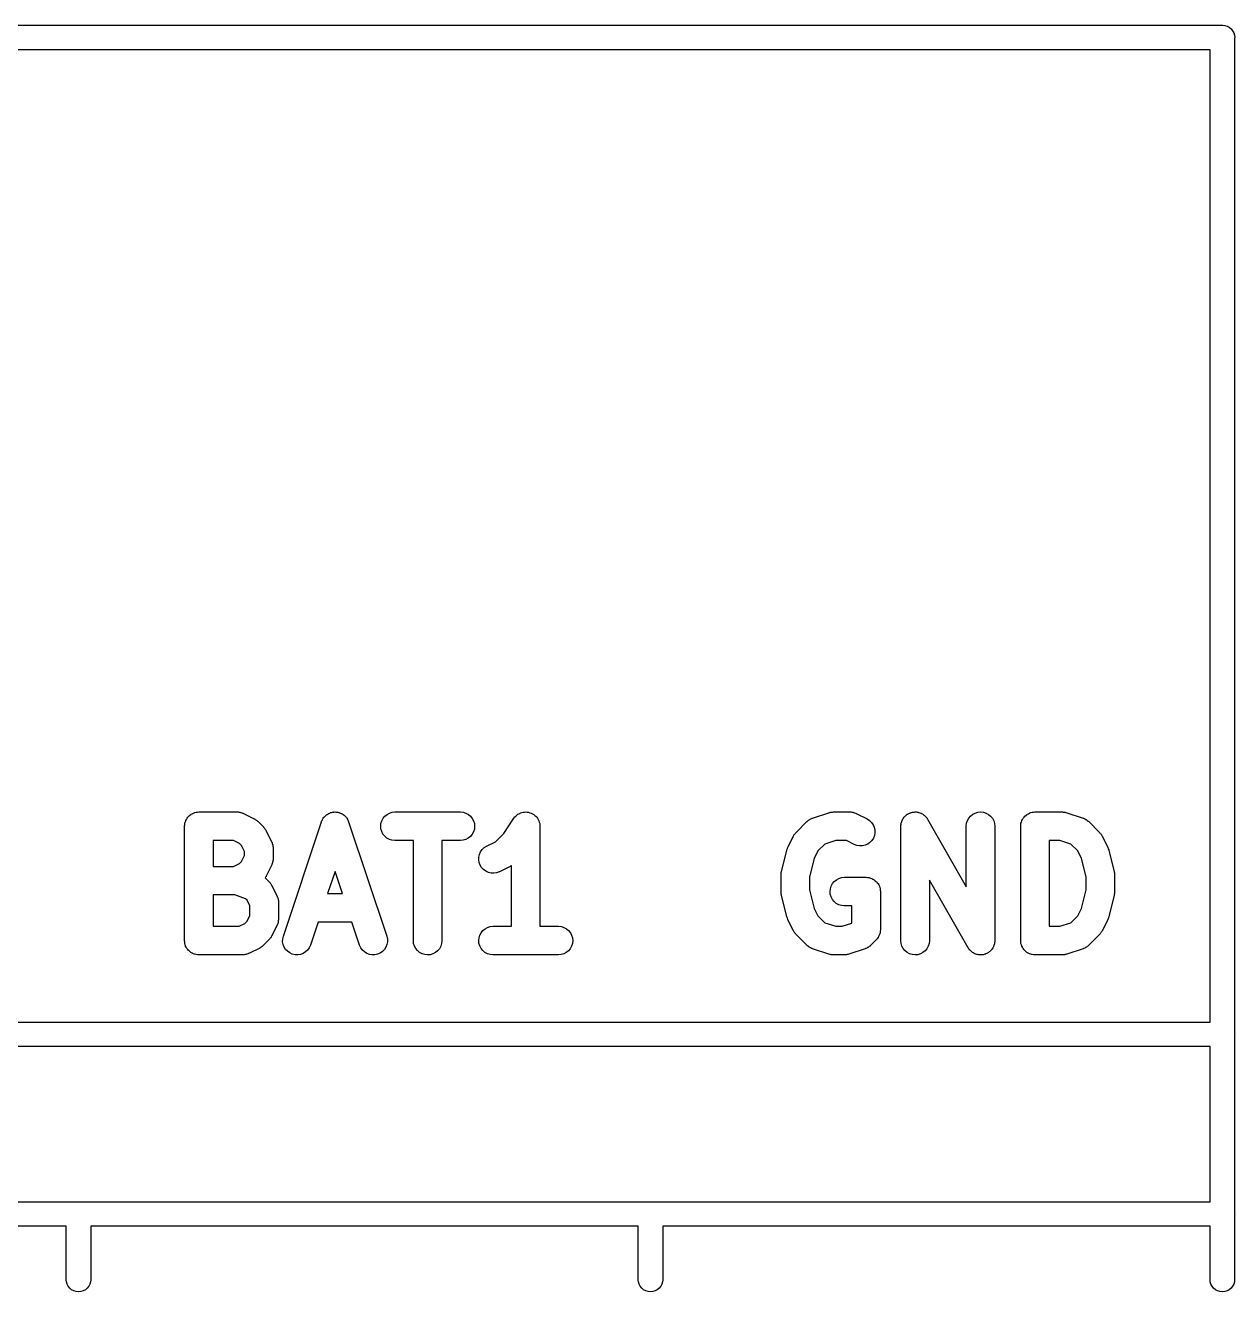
# Model space of a CAD drawing. Extents: x 1 to 169, y -122 to 5.
# Drawn here: x 66.42 to 73.83, y -121.62 to -113.88 of the extents above; entities that cross this region are included whole.
import ezdxf

# ---------------------------------------------------------------- set-up
doc = ezdxf.new("R2010")
doc.units = 0
doc.header["$MEASUREMENT"] = 0
doc.layers.add('BLACK', color=7, linetype='CONTINUOUS')

msp = doc.modelspace()

# ---------------------------------------------------------------- linework, layer by layer
at = {"layer": 'BLACK', "linetype": 'CONTINUOUS'}
for p, q in [((45.7537, -113.875), (73.7463, -113.875)), ((73.7463, -113.875), (73.75, -113.875)), ((73.75, -113.875), (73.7537, -113.875)), ((73.7537, -113.875), (73.7647, -113.876)), ((73.7647, -113.876), (73.7788, -113.88)), ((73.7788, -113.88), (73.7919, -113.887)), ((73.7919, -113.887), (73.8033, -113.897)), ((73.8033, -113.897), (73.8127, -113.908)), ((73.8127, -113.908), (73.8196, -113.921)), ((73.8196, -113.921), (73.8239, -113.935)), ((73.8239, -113.935), (73.8254, -113.95)), ((73.8254, -113.95), (73.825, -113.954)), ((73.825, -113.954), (73.825, -120.046)), ((73.675, -114.025), (45.825, -114.025)), ((73.675, -119.975), (73.675, -114.025)), ((67.4102, -118.735), (67.4141, -118.728)), ((67.4141, -118.728), (67.4143, -118.727)), ((67.4143, -118.727), (67.4145, -118.727)), ((67.4145, -118.727), (67.4198, -118.721)), ((67.4198, -118.721), (67.425, -118.715)), ((67.425, -118.715), (67.4252, -118.714)), ((67.4252, -118.714), (67.4254, -118.714)), ((67.4254, -118.714), (67.4319, -118.709)), ((67.4319, -118.709), (67.4382, -118.704)), ((67.4382, -118.704), (67.4385, -118.704)), ((67.4385, -118.704), (67.4388, -118.703)), ((67.4388, -118.703), (67.446, -118.7)), ((67.446, -118.7), (67.4533, -118.696)), ((67.4533, -118.696), (67.4536, -118.696)), ((67.4536, -118.696), (67.4539, -118.696)), ((67.4539, -118.696), (67.4617, -118.693)), ((67.4617, -118.693), (67.4697, -118.691)), ((67.4697, -118.691), (67.47, -118.691)), ((67.47, -118.691), (67.4703, -118.691)), ((67.4703, -118.691), (67.4784, -118.69)), ((67.4784, -118.69), (67.4867, -118.689)), ((67.4867, -118.689), (67.72, -118.689)), ((67.72, -118.689), (67.7212, -118.689)), ((67.7212, -118.689), (67.7238, -118.689)), ((67.7238, -118.689), (67.7264, -118.689)), ((67.7264, -118.689), (67.7323, -118.69)), ((67.7323, -118.69), (67.7382, -118.691)), ((67.7382, -118.691), (67.7406, -118.692)), ((67.7406, -118.692), (67.7432, -118.692)), ((67.7432, -118.692), (67.7488, -118.694)), ((67.7488, -118.694), (67.7545, -118.696)), ((67.7545, -118.696), (67.7567, -118.697)), ((67.7567, -118.697), (67.7591, -118.698)), ((67.7591, -118.698), (67.8258, -118.732)), ((68.2446, -118.732), (68.2481, -118.727)), ((68.2481, -118.727), (68.2514, -118.722)), ((68.2514, -118.722), (68.2531, -118.721)), ((68.2531, -118.721), (68.2546, -118.719)), ((68.2546, -118.719), (68.259, -118.714)), ((68.259, -118.714), (68.2632, -118.71)), ((68.2632, -118.71), (68.2653, -118.709)), ((68.2653, -118.709), (68.2671, -118.707)), ((68.2671, -118.707), (68.2723, -118.704)), ((68.2723, -118.704), (68.2773, -118.7)), ((68.2773, -118.7), (68.2796, -118.699)), ((68.2796, -118.699), (68.2817, -118.698)), ((68.2817, -118.698), (68.2874, -118.696)), ((68.2874, -118.696), (68.2929, -118.693)), ((68.2929, -118.693), (68.2954, -118.693)), ((68.2954, -118.693), (68.2977, -118.692)), ((68.2977, -118.692), (68.3037, -118.691)), ((68.3037, -118.691), (68.3096, -118.69)), ((68.3096, -118.69), (68.3121, -118.69)), ((68.3121, -118.69), (68.3146, -118.689)), ((68.3146, -118.689), (68.3206, -118.69)), ((68.3206, -118.69), (68.3267, -118.689)), ((68.3267, -118.689), (68.3291, -118.69)), ((68.3291, -118.69), (68.3316, -118.69)), ((68.3316, -118.69), (68.3375, -118.691)), ((68.3375, -118.691), (68.3435, -118.692)), ((68.3435, -118.692), (68.3458, -118.693)), ((68.3458, -118.693), (68.3482, -118.694)), ((68.3482, -118.694), (68.3538, -118.696)), ((68.3538, -118.696), (68.3594, -118.699)), ((68.3594, -118.699), (68.3615, -118.7)), ((68.3615, -118.7), (68.3638, -118.701)), ((68.3638, -118.701), (68.3687, -118.704)), ((68.3687, -118.704), (68.3738, -118.708)), ((68.3738, -118.708), (68.3756, -118.709)), ((68.3756, -118.709), (68.3777, -118.711)), ((68.3777, -118.711), (68.3818, -118.715)), ((68.3818, -118.715), (68.3862, -118.719)), ((68.3862, -118.719), (68.3876, -118.721)), ((68.3876, -118.721), (68.3894, -118.723)), ((68.3894, -118.723), (68.3926, -118.728)), ((68.3926, -118.728), (68.3961, -118.733)), ((68.606, -118.743), (68.6141, -118.728)), ((68.6141, -118.728), (68.625, -118.715)), ((68.625, -118.715), (68.6382, -118.704)), ((68.6382, -118.704), (68.6533, -118.696)), ((68.6533, -118.696), (68.6697, -118.691)), ((68.6697, -118.691), (68.6867, -118.689)), ((68.6867, -118.689), (69.0867, -118.689)), ((69.0867, -118.689), (69.0879, -118.689)), ((69.0879, -118.689), (69.1049, -118.691)), ((69.1049, -118.691), (69.1211, -118.696)), ((69.1211, -118.696), (69.1361, -118.704)), ((69.1361, -118.704), (69.1492, -118.715)), ((69.1492, -118.715), (69.1599, -118.729)), ((69.1599, -118.729), (69.1678, -118.744)), ((69.352, -118.821), (69.4139, -118.728)), ((69.4139, -118.728), (69.4145, -118.727)), ((69.4145, -118.727), (69.4202, -118.72)), ((69.4145, -118.727), (69.4145, -118.727)), ((69.4145, -118.727), (69.4145, -118.727)), ((69.4145, -118.727), (69.4145, -118.727)), ((69.4202, -118.72), (69.4254, -118.714)), ((69.4254, -118.714), (69.4255, -118.714)), ((69.4255, -118.714), (69.432, -118.709)), ((69.4255, -118.714), (69.4255, -118.714)), ((69.432, -118.709), (69.4388, -118.703)), ((69.4388, -118.703), (69.4388, -118.703)), ((69.4388, -118.703), (69.4389, -118.703)), ((69.4389, -118.703), (69.4461, -118.7)), ((69.4461, -118.7), (69.4539, -118.696)), ((69.4539, -118.696), (69.454, -118.696)), ((69.454, -118.695), (69.4622, -118.693)), ((69.454, -118.696), (69.454, -118.695)), ((69.4622, -118.693), (69.4703, -118.691)), ((69.4703, -118.691), (69.4703, -118.691)), ((69.4703, -118.691), (69.4704, -118.691)), ((69.4704, -118.691), (69.479, -118.69)), ((69.479, -118.69), (69.4873, -118.689)), ((69.4873, -118.689), (69.4874, -118.689)), ((69.4873, -118.689), (69.4873, -118.689)), ((69.4874, -118.689), (69.4961, -118.69)), ((69.4961, -118.69), (69.5043, -118.691)), ((69.5043, -118.691), (69.5043, -118.691)), ((69.5043, -118.691), (69.5044, -118.691)), ((69.5044, -118.691), (69.5128, -118.694)), ((69.5128, -118.694), (69.5206, -118.696)), ((69.5206, -118.696), (69.5206, -118.696)), ((69.5206, -118.696), (69.5207, -118.696)), ((69.5207, -118.696), (69.5281, -118.7)), ((69.5281, -118.7), (69.5356, -118.704)), ((69.5356, -118.704), (69.5356, -118.704)), ((69.5356, -118.704), (69.5357, -118.704)), ((69.5357, -118.704), (69.5426, -118.71)), ((69.5426, -118.71), (69.5488, -118.715)), ((69.5488, -118.715), (69.5488, -118.715)), ((69.5488, -118.715), (69.5489, -118.715)), ((69.5489, -118.715), (69.5545, -118.722)), ((69.5545, -118.722), (69.5595, -118.728)), ((69.5595, -118.728), (69.5596, -118.728)), ((69.5596, -118.728), (69.5596, -118.728)), ((69.5596, -118.728), (69.5635, -118.736)), ((71.2322, -118.732), (71.2375, -118.729)), ((71.2375, -118.729), (71.24, -118.728)), ((71.24, -118.728), (71.2423, -118.727)), ((71.2423, -118.727), (71.3423, -118.694)), ((71.3423, -118.694), (71.3435, -118.693)), ((71.3435, -118.693), (71.3483, -118.692)), ((71.3483, -118.692), (71.353, -118.691)), ((71.353, -118.691), (71.3566, -118.69)), ((71.3566, -118.69), (71.3602, -118.69)), ((71.3602, -118.69), (71.3651, -118.69)), ((71.3651, -118.69), (71.37, -118.689)), ((71.37, -118.689), (71.47, -118.689)), ((71.47, -118.689), (71.4712, -118.689)), ((71.4712, -118.689), (71.4738, -118.689)), ((71.4738, -118.689), (71.4764, -118.689)), ((71.4764, -118.689), (71.4823, -118.69)), ((71.4823, -118.69), (71.4882, -118.691)), ((71.4882, -118.691), (71.4906, -118.692)), ((71.4906, -118.692), (71.4932, -118.692)), ((71.4932, -118.692), (71.4988, -118.694)), ((71.4988, -118.694), (71.5045, -118.696)), ((71.5045, -118.696), (71.5067, -118.697)), ((71.5067, -118.697), (71.5091, -118.698)), ((71.5091, -118.698), (71.5758, -118.732)), ((71.7951, -118.732), (71.7978, -118.727)), ((71.7978, -118.727), (71.7997, -118.725)), ((71.7997, -118.725), (71.8013, -118.722)), ((71.8013, -118.722), (71.8052, -118.718)), ((71.8052, -118.718), (71.8088, -118.714)), ((71.8088, -118.714), (71.8111, -118.712)), ((71.8111, -118.712), (71.8131, -118.71)), ((71.8131, -118.71), (71.8177, -118.707)), ((71.8177, -118.707), (71.8221, -118.703)), ((71.8221, -118.703), (71.8247, -118.702)), ((71.8247, -118.702), (71.8271, -118.7)), ((71.8271, -118.7), (71.8323, -118.698)), ((71.8323, -118.698), (71.8372, -118.696)), ((71.8372, -118.696), (71.84, -118.695)), ((71.84, -118.695), (71.8427, -118.694)), ((71.8427, -118.694), (71.8482, -118.692)), ((71.8482, -118.692), (71.8536, -118.691)), ((71.8536, -118.691), (71.8565, -118.69)), ((71.8565, -118.69), (71.8594, -118.69)), ((71.8594, -118.69), (71.865, -118.69)), ((71.865, -118.69), (71.8706, -118.689)), ((71.8706, -118.689), (71.8735, -118.689)), ((71.8735, -118.689), (71.8765, -118.689)), ((71.8765, -118.689), (71.882, -118.69)), ((71.882, -118.69), (71.8876, -118.691)), ((71.8876, -118.691), (71.8904, -118.692)), ((71.8904, -118.692), (71.8933, -118.692)), ((71.8933, -118.692), (71.8985, -118.694)), ((71.8985, -118.694), (71.9039, -118.696)), ((71.9039, -118.696), (71.9065, -118.697)), ((71.9065, -118.697), (71.9093, -118.698)), ((71.9093, -118.698), (71.914, -118.701)), ((71.914, -118.701), (71.9189, -118.704)), ((71.9189, -118.704), (71.9212, -118.706)), ((71.9212, -118.706), (71.9237, -118.708)), ((71.9237, -118.708), (71.9278, -118.711)), ((71.9278, -118.711), (71.9321, -118.715)), ((71.9321, -118.715), (71.9339, -118.717)), ((71.9339, -118.717), (71.9361, -118.719)), ((71.9361, -118.719), (71.9393, -118.724)), ((71.9393, -118.724), (71.9429, -118.728)), ((71.9429, -118.728), (71.9443, -118.731)), ((72.1896, -118.742), (72.1978, -118.727)), ((72.1978, -118.727), (72.2088, -118.714)), ((72.2088, -118.714), (72.2221, -118.703)), ((72.2221, -118.703), (72.2372, -118.696)), ((72.2372, -118.696), (72.2536, -118.691)), ((72.2536, -118.691), (72.2706, -118.689)), ((72.2706, -118.689), (72.2876, -118.691)), ((72.2876, -118.691), (72.3039, -118.696)), ((72.3039, -118.696), (72.3189, -118.704)), ((72.3189, -118.704), (72.3321, -118.715)), ((72.3321, -118.715), (72.3429, -118.728)), ((72.3429, -118.728), (72.3509, -118.743)), ((72.5269, -118.735), (72.5308, -118.728)), ((72.5308, -118.728), (72.531, -118.727)), ((72.531, -118.727), (72.5311, -118.727)), ((72.5311, -118.727), (72.5365, -118.721)), ((72.5365, -118.721), (72.5417, -118.715)), ((72.5417, -118.715), (72.5419, -118.714)), ((72.5419, -118.714), (72.5421, -118.714)), ((72.5421, -118.714), (72.5486, -118.709)), ((72.5486, -118.709), (72.5549, -118.704)), ((72.5549, -118.704), (72.5552, -118.704)), ((72.5552, -118.704), (72.5554, -118.703)), ((72.5554, -118.703), (72.5627, -118.7)), ((72.5627, -118.7), (72.57, -118.696)), ((72.57, -118.696), (72.5703, -118.696)), ((72.5703, -118.696), (72.5706, -118.696)), ((72.5706, -118.696), (72.5784, -118.693)), ((72.5784, -118.693), (72.5863, -118.691)), ((72.5863, -118.691), (72.5866, -118.691)), ((72.5866, -118.691), (72.5869, -118.691)), ((72.5869, -118.691), (72.5951, -118.69)), ((72.5951, -118.69), (72.6033, -118.689)), ((72.6033, -118.689), (72.77, -118.689)), ((72.77, -118.689), (72.7712, -118.689)), ((72.7712, -118.689), (72.7761, -118.69)), ((72.7761, -118.69), (72.781, -118.69)), ((72.781, -118.69), (72.7846, -118.691)), ((72.7846, -118.691), (72.7882, -118.691)), ((72.7882, -118.691), (72.7929, -118.693)), ((72.7929, -118.693), (72.7977, -118.694)), ((72.7977, -118.694), (72.8977, -118.727)), ((72.8977, -118.727), (72.8988, -118.727)), ((72.8988, -118.727), (72.9012, -118.728)), ((72.9012, -118.728), (72.9036, -118.729)), ((72.9036, -118.729), (72.9089, -118.732)), ((67.3992, -118.775), (67.4001, -118.767)), ((67.3992, -118.776), (67.3992, -118.775)), ((67.3992, -118.777), (67.3992, -118.776)), ((67.3992, -118.776), (67.3992, -118.776)), ((67.3992, -118.776), (67.3992, -118.776)), ((67.3992, -119.477), (67.3992, -118.777)), ((67.4001, -118.767), (67.401, -118.759)), ((67.401, -118.759), (67.4011, -118.758)), ((67.401, -118.759), (67.401, -118.759)), ((67.4011, -118.758), (67.4036, -118.751)), ((67.4036, -118.751), (67.406, -118.743)), ((67.406, -118.743), (67.4061, -118.742)), ((67.4061, -118.742), (67.4062, -118.742)), ((67.4062, -118.742), (67.4102, -118.735)), ((67.8258, -118.732), (67.8269, -118.732)), ((67.8269, -118.732), (67.831, -118.735)), ((67.831, -118.735), (67.8353, -118.737)), ((67.8353, -118.737), (67.8382, -118.74)), ((67.8382, -118.74), (67.8412, -118.742)), ((67.8412, -118.742), (67.8447, -118.745)), ((67.8447, -118.745), (67.8485, -118.748)), ((67.8485, -118.748), (67.8819, -118.781)), ((67.8819, -118.781), (67.8827, -118.782)), ((67.8827, -118.782), (67.8858, -118.786)), ((67.8858, -118.786), (67.8892, -118.79)), ((67.8892, -118.79), (67.8911, -118.793)), ((67.8911, -118.793), (67.8934, -118.796)), ((67.8934, -118.796), (67.8956, -118.8)), ((67.8956, -118.8), (67.8983, -118.804)), ((67.8983, -118.804), (67.9316, -118.871)), ((68.0037, -119.449), (68.237, -118.749)), ((68.237, -118.749), (68.2374, -118.748)), ((68.2374, -118.748), (68.2399, -118.742)), ((68.2399, -118.742), (68.2422, -118.737)), ((68.2422, -118.737), (68.2435, -118.735)), ((68.2435, -118.735), (68.2446, -118.732)), ((68.3961, -118.733), (68.3971, -118.736)), ((68.3971, -118.736), (68.3984, -118.738)), ((68.3984, -118.738), (68.4005, -118.743)), ((68.4005, -118.743), (68.403, -118.749)), ((68.403, -118.749), (68.6363, -119.449)), ((68.5992, -118.776), (68.601, -118.759)), ((68.6007, -118.793), (68.5992, -118.776)), ((68.6055, -118.809), (68.6007, -118.793)), ((68.601, -118.759), (68.606, -118.743)), ((69.1724, -118.794), (69.1673, -118.811)), ((69.1678, -118.744), (69.1726, -118.76)), ((69.1742, -118.777), (69.1724, -118.794)), ((69.1726, -118.76), (69.1742, -118.777)), ((69.5635, -118.736), (69.5676, -118.743)), ((69.5676, -118.743), (69.5676, -118.743)), ((69.5676, -118.743), (69.5676, -118.743)), ((69.5676, -118.743), (69.57, -118.751)), ((69.57, -118.751), (69.5725, -118.76)), ((69.5725, -118.76), (69.5725, -118.76)), ((69.5725, -118.76), (69.5725, -118.76)), ((69.5725, -118.76), (69.5733, -118.768)), ((69.5733, -118.768), (69.5742, -118.777)), ((69.5742, -118.777), (69.5742, -118.777)), ((69.5742, -118.777), (69.5742, -118.777)), ((69.5742, -118.777), (69.5742, -118.777)), ((69.5742, -118.777), (69.5742, -119.389)), ((71.1415, -118.815), (71.2081, -118.748)), ((71.2081, -118.748), (71.209, -118.747)), ((71.209, -118.747), (71.211, -118.746)), ((71.211, -118.746), (71.2128, -118.744)), ((71.2128, -118.744), (71.2177, -118.74)), ((71.2177, -118.74), (71.2223, -118.737)), ((71.2223, -118.737), (71.2246, -118.735)), ((71.2246, -118.735), (71.2267, -118.734)), ((71.2267, -118.734), (71.2322, -118.732)), ((71.5758, -118.732), (71.5769, -118.732)), ((71.5769, -118.732), (71.5912, -118.742)), ((71.5912, -118.742), (71.6035, -118.753)), ((71.6035, -118.753), (71.6132, -118.768)), ((71.6132, -118.768), (71.62, -118.783)), ((71.62, -118.783), (71.6236, -118.8)), ((71.6236, -118.8), (71.6239, -118.817)), ((71.7825, -118.775), (71.7828, -118.773)), ((71.7825, -118.777), (71.7825, -118.775)), ((71.7825, -119.477), (71.7825, -118.777)), ((71.7828, -118.77), (71.7838, -118.764)), ((71.7828, -118.773), (71.7828, -118.77)), ((71.7838, -118.764), (71.7844, -118.758)), ((71.7844, -118.758), (71.7853, -118.756)), ((71.7853, -118.756), (71.7858, -118.753)), ((71.7858, -118.753), (71.7879, -118.748)), ((71.7879, -118.748), (71.7896, -118.742)), ((71.7896, -118.742), (71.791, -118.74)), ((71.791, -118.74), (71.7921, -118.737)), ((71.7921, -118.737), (71.7951, -118.732)), ((71.9443, -118.731), (71.946, -118.733)), ((71.946, -118.733), (72.1825, -119.147)), ((72.1825, -118.775), (72.1844, -118.758)), ((72.1825, -118.777), (72.1825, -118.775)), ((72.1825, -119.147), (72.1825, -118.777)), ((72.1844, -118.758), (72.1896, -118.742)), ((72.3509, -118.743), (72.3558, -118.76)), ((72.3558, -118.76), (72.3575, -118.777)), ((72.3575, -118.777), (72.3575, -119.477)), ((72.5158, -118.775), (72.5168, -118.767)), ((72.5158, -118.776), (72.5158, -118.775)), ((72.5158, -118.777), (72.5158, -118.776)), ((72.5158, -118.776), (72.5158, -118.776)), ((72.5158, -118.776), (72.5158, -118.776)), ((72.5158, -119.477), (72.5158, -118.777)), ((72.5168, -118.767), (72.5176, -118.759)), ((72.5176, -118.759), (72.5177, -118.759)), ((72.5177, -118.758), (72.5202, -118.751)), ((72.5177, -118.759), (72.5177, -118.758)), ((72.5202, -118.751), (72.5227, -118.743)), ((72.5227, -118.743), (72.5228, -118.742)), ((72.5228, -118.742), (72.5229, -118.742)), ((72.5229, -118.742), (72.5269, -118.735)), ((72.9089, -118.732), (72.9143, -118.735)), ((72.9143, -118.735), (72.9164, -118.736)), ((72.9164, -118.736), (72.9187, -118.737)), ((72.9187, -118.737), (72.9233, -118.741)), ((72.9233, -118.741), (72.9281, -118.745)), ((72.9281, -118.745), (72.9299, -118.746)), ((72.9299, -118.746), (72.9319, -118.748)), ((72.9319, -118.748), (72.9985, -118.815)), ((67.5742, -118.864), (67.5742, -119.022)), ((67.6993, -118.864), (67.5742, -118.864)), ((67.7348, -118.882), (67.6993, -118.864)), ((67.7481, -118.895), (67.7348, -118.882)), ((67.9316, -118.871), (67.9321, -118.872)), ((67.9321, -118.872), (67.933, -118.874)), ((67.933, -118.874), (67.9342, -118.877)), ((67.9342, -118.877), (67.936, -118.882)), ((67.936, -118.882), (67.938, -118.888)), ((68.6134, -118.825), (68.6055, -118.809)), ((68.6242, -118.838), (68.6134, -118.825)), ((68.6372, -118.849), (68.6242, -118.838)), ((68.6522, -118.857), (68.6372, -118.849)), ((68.6685, -118.862), (68.6522, -118.857)), ((68.6854, -118.864), (68.6685, -118.862)), ((68.6867, -118.864), (68.6854, -118.864)), ((68.7992, -118.864), (68.6867, -118.864)), ((68.7992, -119.477), (68.7992, -118.864)), ((69.0867, -118.864), (68.9742, -118.864)), ((68.9742, -118.864), (68.9742, -119.477)), ((69.1037, -118.862), (69.0867, -118.864)), ((69.12, -118.858), (69.1037, -118.862)), ((69.1351, -118.85), (69.12, -118.858)), ((69.1483, -118.839), (69.1351, -118.85)), ((69.1592, -118.826), (69.1483, -118.839)), ((69.1673, -118.811), (69.1592, -118.826)), ((69.2475, -118.898), (69.3015, -118.871)), ((69.3015, -118.871), (69.352, -118.821)), ((71.0917, -118.904), (71.1251, -118.838)), ((71.1251, -118.838), (71.1256, -118.836)), ((71.1256, -118.836), (71.1283, -118.832)), ((71.1283, -118.832), (71.1306, -118.828)), ((71.1306, -118.828), (71.1329, -118.825)), ((71.1329, -118.825), (71.1349, -118.822)), ((71.1349, -118.822), (71.1383, -118.819)), ((71.1383, -118.819), (71.1415, -118.815)), ((71.3842, -118.864), (71.3173, -118.886)), ((71.4493, -118.864), (71.3842, -118.864)), ((71.4975, -118.888), (71.4493, -118.864)), ((71.5936, -118.876), (71.5797, -118.886)), ((71.6055, -118.864), (71.5936, -118.876)), ((71.6147, -118.85), (71.6055, -118.864)), ((71.6209, -118.834), (71.6147, -118.85)), ((71.6239, -118.817), (71.6209, -118.834)), ((72.6908, -118.864), (72.6908, -119.389)), ((72.7558, -118.864), (72.6908, -118.864)), ((72.8227, -118.886), (72.7558, -118.864)), ((72.9985, -118.815), (72.9994, -118.816)), ((72.9994, -118.816), (73.0025, -118.82)), ((73.0025, -118.82), (73.0058, -118.823)), ((73.0058, -118.823), (73.0078, -118.826)), ((73.0078, -118.826), (73.01, -118.829)), ((73.01, -118.829), (73.0123, -118.833)), ((73.0123, -118.833), (73.0149, -118.838)), ((73.0149, -118.838), (73.0483, -118.904)), ((67.7658, -118.931), (67.7481, -118.895)), ((67.7481, -118.992), (67.7658, -118.956)), ((67.7658, -118.956), (67.7658, -118.931)), ((67.938, -118.888), (67.9384, -118.891)), ((67.9384, -118.891), (67.9392, -118.893)), ((67.9392, -118.893), (67.9398, -118.899)), ((67.9398, -118.899), (67.9407, -118.905)), ((67.9407, -118.905), (67.9406, -118.907)), ((67.9406, -118.907), (67.9408, -118.91)), ((67.9408, -118.91), (67.9408, -118.977)), ((69.1999, -118.965), (69.2038, -118.949)), ((69.2038, -118.949), (69.2108, -118.933)), ((69.2108, -118.933), (69.2207, -118.919)), ((69.2207, -118.919), (69.2331, -118.907)), ((69.2331, -118.907), (69.2475, -118.898)), ((71.0518, -119.055), (71.0851, -118.922)), ((71.0851, -118.922), (71.0854, -118.921)), ((71.0854, -118.921), (71.0856, -118.921)), ((71.0856, -118.92), (71.0886, -118.912)), ((71.0856, -118.921), (71.0856, -118.92)), ((71.0886, -118.912), (71.0914, -118.905)), ((71.0914, -118.905), (71.0916, -118.905)), ((71.0916, -118.905), (71.0917, -118.904)), ((71.2752, -118.928), (71.2526, -118.974)), ((71.3173, -118.886), (71.2752, -118.928)), ((71.5135, -118.894), (71.4975, -118.888)), ((71.5303, -118.897), (71.5135, -118.894)), ((71.5474, -118.897), (71.5303, -118.897)), ((71.564, -118.893), (71.5474, -118.897)), ((71.5797, -118.886), (71.564, -118.893)), ((72.8648, -118.928), (72.8227, -118.886)), ((72.8874, -118.974), (72.8648, -118.928)), ((73.0483, -118.904), (73.0488, -118.905)), ((73.0488, -118.905), (73.0489, -118.906)), ((73.0489, -118.906), (73.0491, -118.906)), ((73.0491, -118.906), (73.0519, -118.914)), ((73.0519, -118.914), (73.0547, -118.921)), ((73.0547, -118.921), (73.0548, -118.922)), ((73.0548, -118.922), (73.0549, -118.922)), ((73.0549, -118.922), (73.0882, -119.055)), ((67.5742, -119.022), (67.6993, -119.022)), ((67.6993, -119.022), (67.7348, -119.005)), ((67.7348, -119.005), (67.7481, -118.992)), ((67.9316, -119.016), (67.8983, -119.082)), ((67.9325, -119.013), (67.9316, -119.016)), ((67.9338, -119.011), (67.9325, -119.013)), ((67.9356, -119.005), (67.9338, -119.011)), ((67.9377, -119), (67.9356, -119.005)), ((67.9381, -118.997), (67.9377, -119)), ((67.9389, -118.995), (67.9381, -118.997)), ((67.9396, -118.989), (67.9389, -118.995)), ((67.9406, -118.983), (67.9396, -118.989)), ((67.9408, -118.978), (67.9405, -118.98)), ((67.9405, -118.98), (67.9406, -118.983)), ((67.9408, -118.977), (67.9408, -118.978)), ((69.1994, -118.982), (69.1999, -118.965)), ((69.2021, -118.999), (69.1994, -118.982)), ((69.2081, -119.015), (69.2021, -118.999)), ((69.2171, -119.03), (69.2081, -119.015)), ((69.2288, -119.042), (69.2171, -119.03)), ((69.3925, -119.022), (69.3258, -119.055)), ((69.3966, -119.019), (69.3925, -119.022)), ((69.3992, -119.018), (69.3966, -119.019)), ((69.3992, -119.389), (69.3992, -119.018)), ((71.2526, -118.974), (71.2242, -119.087)), ((72.9158, -119.087), (72.8874, -118.974)), ((67.8927, -119.092), (67.8926, -119.092)), ((67.8926, -119.092), (67.9152, -119.115)), ((67.895, -119.088), (67.8927, -119.092)), ((67.8977, -119.084), (67.895, -119.088)), ((67.8983, -119.082), (67.8977, -119.084)), ((67.9152, -119.115), (67.9161, -119.116)), ((67.9161, -119.116), (67.9191, -119.119)), ((68.32, -119.053), (68.2747, -119.189)), ((68.3653, -119.189), (68.32, -119.053)), ((69.2426, -119.052), (69.2288, -119.042)), ((69.2581, -119.059), (69.2426, -119.052)), ((69.2747, -119.063), (69.2581, -119.059)), ((69.2918, -119.064), (69.2747, -119.063)), ((69.3087, -119.061), (69.2918, -119.064)), ((69.3247, -119.055), (69.3087, -119.061)), ((69.3258, -119.055), (69.3247, -119.055)), ((71.0492, -119.075), (71.0493, -119.074)), ((71.0492, -119.077), (71.0492, -119.075)), ((71.0492, -119.177), (71.0492, -119.077)), ((71.0493, -119.072), (71.0503, -119.065)), ((71.0493, -119.074), (71.0493, -119.072)), ((71.0503, -119.065), (71.0511, -119.058)), ((71.0511, -119.058), (71.0515, -119.057)), ((71.0515, -119.057), (71.0518, -119.055)), ((71.2242, -119.087), (71.2242, -119.166)), ((71.3641, -119.128), (71.375, -119.115)), ((71.375, -119.115), (71.3882, -119.104)), ((71.3882, -119.104), (71.4033, -119.096)), ((71.4033, -119.096), (71.4197, -119.091)), ((71.4197, -119.091), (71.4367, -119.089)), ((71.4367, -119.089), (71.57, -119.089)), ((71.57, -119.089), (71.5706, -119.089)), ((71.5706, -119.089), (71.5706, -119.089)), ((71.5706, -119.089), (71.5706, -119.089)), ((71.5706, -119.089), (71.5712, -119.089)), ((71.5712, -119.089), (71.5794, -119.09)), ((71.5794, -119.09), (71.5876, -119.091)), ((71.5876, -119.091), (71.5879, -119.091)), ((71.5879, -119.091), (71.5882, -119.091)), ((71.5882, -119.091), (71.596, -119.094)), ((71.596, -119.094), (71.6039, -119.096)), ((71.6039, -119.096), (71.6042, -119.096)), ((71.6042, -119.096), (71.6045, -119.096)), ((71.6045, -119.096), (71.6116, -119.1)), ((71.6116, -119.1), (71.6189, -119.104)), ((71.6189, -119.104), (71.6192, -119.104)), ((71.6192, -119.104), (71.6194, -119.104)), ((71.6194, -119.104), (71.6258, -119.11)), ((71.6258, -119.11), (71.6321, -119.115)), ((71.6321, -119.115), (71.6323, -119.115)), ((71.6323, -119.115), (71.6325, -119.115)), ((71.6325, -119.115), (71.6377, -119.122)), ((72.194, -119.52), (71.9575, -119.106)), ((71.9575, -119.106), (71.9575, -119.477)), ((72.9158, -119.166), (72.9158, -119.087)), ((73.0882, -119.055), (73.0885, -119.057)), ((73.0885, -119.057), (73.0887, -119.058)), ((73.0887, -119.058), (73.0892, -119.06)), ((73.0892, -119.06), (73.0898, -119.067)), ((73.0898, -119.067), (73.0908, -119.074)), ((73.0908, -119.074), (73.0907, -119.075)), ((73.0907, -119.075), (73.0908, -119.077)), ((73.0908, -119.077), (73.0908, -119.177)), ((67.9191, -119.119), (67.9225, -119.123)), ((67.9225, -119.123), (67.9244, -119.126)), ((67.9244, -119.126), (67.9267, -119.129)), ((67.9267, -119.129), (67.929, -119.133)), ((67.929, -119.133), (67.9316, -119.138)), ((67.9316, -119.138), (67.9649, -119.204)), ((68.2747, -119.189), (68.3653, -119.189)), ((71.0493, -119.178), (71.0492, -119.177)), ((71.0492, -119.18), (71.0493, -119.178)), ((71.0501, -119.187), (71.0492, -119.18)), ((71.0508, -119.194), (71.0501, -119.187)), ((71.0513, -119.195), (71.0508, -119.194)), ((71.0515, -119.197), (71.0513, -119.195)), ((71.2242, -119.166), (71.2526, -119.279)), ((71.3492, -119.176), (71.351, -119.159)), ((71.3507, -119.193), (71.3492, -119.176)), ((71.3555, -119.209), (71.3507, -119.193)), ((71.351, -119.159), (71.356, -119.143)), ((71.356, -119.143), (71.3641, -119.128)), ((71.6377, -119.122), (71.6429, -119.128)), ((71.6429, -119.128), (71.643, -119.129)), ((71.643, -119.129), (71.6432, -119.129)), ((71.6432, -119.129), (71.647, -119.136)), ((71.647, -119.136), (71.6509, -119.143)), ((71.6509, -119.143), (71.651, -119.144)), ((71.651, -119.144), (71.6511, -119.144)), ((71.6511, -119.144), (71.6534, -119.152)), ((71.6534, -119.152), (71.6558, -119.16)), ((71.6558, -119.16), (71.6559, -119.16)), ((71.6559, -119.16), (71.6559, -119.16)), ((71.6559, -119.16), (71.6567, -119.168)), ((71.6567, -119.168), (71.6575, -119.177)), ((71.6575, -119.177), (71.6575, -119.41)), ((72.8874, -119.279), (72.9158, -119.166)), ((73.0889, -119.195), (73.0884, -119.196)), ((73.0897, -119.188), (73.0889, -119.195)), ((73.0907, -119.181), (73.0897, -119.188)), ((73.0908, -119.178), (73.0907, -119.179)), ((73.0907, -119.179), (73.0907, -119.181)), ((73.0908, -119.177), (73.0908, -119.178)), ((67.5742, -119.197), (67.5742, -119.389)), ((67.7058, -119.197), (67.5742, -119.197)), ((67.7727, -119.22), (67.7058, -119.197)), ((67.7814, -119.228), (67.7727, -119.22)), ((67.7992, -119.264), (67.7814, -119.228)), ((67.7992, -119.323), (67.7992, -119.264)), ((67.9649, -119.204), (67.9655, -119.205)), ((67.9655, -119.205), (67.9664, -119.208)), ((67.9664, -119.208), (67.9676, -119.21)), ((67.9676, -119.21), (67.9693, -119.216)), ((67.9693, -119.216), (67.9714, -119.221)), ((67.9714, -119.221), (67.9718, -119.224)), ((67.9718, -119.224), (67.9725, -119.226)), ((67.9725, -119.226), (67.9731, -119.232)), ((67.9731, -119.232), (67.974, -119.238)), ((67.974, -119.238), (67.9739, -119.241)), ((67.9739, -119.241), (67.9742, -119.243)), ((67.9742, -119.243), (67.9742, -119.343)), ((71.0518, -119.198), (71.0515, -119.197)), ((71.0851, -119.331), (71.0518, -119.198)), ((71.3634, -119.225), (71.3555, -119.209)), ((71.3742, -119.238), (71.3634, -119.225)), ((71.3872, -119.249), (71.3742, -119.238)), ((71.4022, -119.257), (71.3872, -119.249)), ((71.4185, -119.262), (71.4022, -119.257)), ((71.4354, -119.264), (71.4185, -119.262)), ((71.4367, -119.264), (71.4354, -119.264)), ((71.4825, -119.264), (71.4367, -119.264)), ((71.4825, -119.369), (71.4825, -119.264)), ((73.0882, -119.198), (73.0549, -119.331)), ((73.0884, -119.196), (73.0882, -119.198)), ((67.7814, -119.358), (67.7992, -119.323)), ((67.9739, -119.35), (67.9729, -119.356)), ((67.9742, -119.345), (67.9739, -119.347)), ((67.9739, -119.347), (67.9739, -119.35)), ((67.9742, -119.343), (67.9742, -119.345)), ((71.0852, -119.332), (71.0851, -119.331)), ((71.0853, -119.332), (71.0852, -119.332)), ((71.0881, -119.34), (71.0853, -119.332)), ((71.0909, -119.347), (71.0881, -119.34)), ((71.0911, -119.348), (71.0909, -119.347)), ((71.0912, -119.348), (71.0911, -119.348)), ((71.0917, -119.349), (71.0912, -119.348)), ((71.1251, -119.416), (71.0917, -119.349)), ((71.2526, -119.279), (71.2752, -119.325)), ((71.2752, -119.325), (71.3173, -119.367)), ((72.8227, -119.367), (72.8648, -119.325)), ((72.8648, -119.325), (72.8874, -119.279)), ((73.0483, -119.349), (73.0149, -119.416)), ((73.0484, -119.349), (73.0483, -119.349)), ((73.0486, -119.348), (73.0484, -119.349)), ((73.0514, -119.341), (73.0486, -119.348)), ((73.0544, -119.333), (73.0514, -119.341)), ((73.0546, -119.332), (73.0544, -119.333)), ((73.0544, -119.333), (73.0544, -119.333)), ((73.0549, -119.331), (73.0546, -119.332)), ((67.5742, -119.389), (67.7327, -119.389)), ((67.7327, -119.389), (67.7682, -119.371)), ((67.7682, -119.371), (67.7814, -119.358)), ((67.9649, -119.382), (67.9316, -119.449)), ((67.9659, -119.38), (67.9649, -119.382)), ((67.9671, -119.378), (67.9659, -119.38)), ((67.9689, -119.372), (67.9671, -119.378)), ((67.971, -119.367), (67.9689, -119.372)), ((67.9715, -119.364), (67.971, -119.367)), ((67.9723, -119.362), (67.9715, -119.364)), ((67.9729, -119.356), (67.9723, -119.362)), ((68.2164, -119.364), (68.1697, -119.504)), ((68.4236, -119.364), (68.2164, -119.364)), ((68.4703, -119.504), (68.4236, -119.364)), ((69.2141, -119.428), (69.225, -119.415)), ((69.225, -119.415), (69.2382, -119.404)), ((69.2382, -119.404), (69.2533, -119.396)), ((69.2533, -119.396), (69.2697, -119.391)), ((69.2697, -119.391), (69.2867, -119.389)), ((69.2867, -119.389), (69.3992, -119.389)), ((69.5742, -119.389), (69.6867, -119.389)), ((69.6867, -119.389), (69.6879, -119.389)), ((69.6879, -119.389), (69.7049, -119.391)), ((69.7049, -119.391), (69.7211, -119.396)), ((69.7211, -119.396), (69.7361, -119.404)), ((69.7361, -119.404), (69.7492, -119.415)), ((69.7492, -119.415), (69.7599, -119.429)), ((71.1277, -119.42), (71.1251, -119.416)), ((71.1299, -119.424), (71.1277, -119.42)), ((71.1322, -119.427), (71.1299, -119.424)), ((71.1342, -119.43), (71.1322, -119.427)), ((71.3173, -119.367), (71.3842, -119.389)), ((71.3842, -119.389), (71.4225, -119.389)), ((71.4225, -119.389), (71.4825, -119.369)), ((71.6558, -119.427), (71.6556, -119.428)), ((71.6566, -119.419), (71.6558, -119.427)), ((71.6575, -119.411), (71.6566, -119.419)), ((71.6575, -119.41), (71.6575, -119.41)), ((71.6575, -119.41), (71.6575, -119.41)), ((71.6575, -119.41), (71.6575, -119.41)), ((71.6575, -119.41), (71.6575, -119.411)), ((72.6908, -119.389), (72.7558, -119.389)), ((72.7558, -119.389), (72.8227, -119.367)), ((73.0094, -119.425), (73.0071, -119.428)), ((73.0117, -119.421), (73.0094, -119.425)), ((73.0144, -119.417), (73.0117, -119.421)), ((73.0149, -119.416), (73.0144, -119.417)), ((67.4, -119.485), (67.3992, -119.477)), ((67.4007, -119.493), (67.4, -119.485)), ((67.4008, -119.493), (67.4007, -119.493)), ((67.4008, -119.494), (67.4008, -119.493)), ((67.4032, -119.502), (67.4008, -119.494)), ((67.4055, -119.509), (67.4032, -119.502)), ((67.8819, -119.505), (67.881, -119.506)), ((67.9152, -119.472), (67.8819, -119.505)), ((67.9183, -119.468), (67.9152, -119.472)), ((67.9218, -119.465), (67.9183, -119.468)), ((67.9237, -119.461), (67.9218, -119.465)), ((67.926, -119.459), (67.9237, -119.461)), ((67.9284, -119.454), (67.926, -119.459)), ((67.931, -119.45), (67.9284, -119.454)), ((67.9316, -119.449), (67.931, -119.45)), ((67.9994, -119.483), (67.9999, -119.466)), ((68.0022, -119.5), (67.9994, -119.483)), ((67.9999, -119.466), (68.0037, -119.449)), ((68.0083, -119.516), (68.0022, -119.5)), ((68.1693, -119.505), (68.1621, -119.521)), ((68.1697, -119.504), (68.1693, -119.505)), ((68.4773, -119.52), (68.4703, -119.504)), ((68.6375, -119.501), (68.6312, -119.517)), ((68.6363, -119.449), (68.6367, -119.45)), ((68.6367, -119.45), (68.6403, -119.467)), ((68.6405, -119.484), (68.6375, -119.501)), ((68.6403, -119.467), (68.6405, -119.484)), ((68.8008, -119.494), (68.7992, -119.477)), ((68.8058, -119.51), (68.8008, -119.494)), ((68.9723, -119.495), (68.9671, -119.511)), ((68.9742, -119.478), (68.9723, -119.495)), ((68.9742, -119.477), (68.9742, -119.478)), ((69.1992, -119.476), (69.201, -119.459)), ((69.2007, -119.493), (69.1992, -119.476)), ((69.2055, -119.509), (69.2007, -119.493)), ((69.201, -119.459), (69.206, -119.443)), ((69.206, -119.443), (69.2141, -119.428)), ((69.7599, -119.429), (69.7678, -119.444)), ((69.7724, -119.494), (69.7673, -119.511)), ((69.7678, -119.444), (69.7726, -119.46)), ((69.7742, -119.477), (69.7724, -119.494)), ((69.7726, -119.46), (69.7742, -119.477)), ((71.1375, -119.434), (71.1342, -119.43)), ((71.1406, -119.438), (71.1375, -119.434)), ((71.1415, -119.439), (71.1406, -119.438)), ((71.2081, -119.505), (71.1415, -119.439)), ((71.2101, -119.507), (71.2081, -119.505)), ((71.5985, -119.505), (71.5977, -119.506)), ((71.6319, -119.472), (71.5985, -119.505)), ((71.637, -119.466), (71.6319, -119.472)), ((71.6422, -119.459), (71.637, -119.466)), ((71.6424, -119.459), (71.6422, -119.459)), ((71.6427, -119.459), (71.6424, -119.459)), ((71.6466, -119.451), (71.6427, -119.459)), ((71.6504, -119.444), (71.6466, -119.451)), ((71.6506, -119.444), (71.6504, -119.444)), ((71.6508, -119.444), (71.6506, -119.444)), ((71.6532, -119.436), (71.6508, -119.444)), ((71.6556, -119.428), (71.6532, -119.436)), ((71.6556, -119.428), (71.6556, -119.428)), ((71.7842, -119.494), (71.7825, -119.477)), ((71.7891, -119.51), (71.7842, -119.494)), ((71.9556, -119.495), (71.9504, -119.511)), ((71.9575, -119.478), (71.9556, -119.495)), ((71.9575, -119.477), (71.9575, -119.478)), ((72.3542, -119.501), (72.3521, -119.506)), ((72.3547, -119.498), (72.3542, -119.501)), ((72.3556, -119.495), (72.3547, -119.498)), ((72.3562, -119.489), (72.3556, -119.495)), ((72.3572, -119.484), (72.3562, -119.489)), ((72.3575, -119.478), (72.3572, -119.481)), ((72.3572, -119.481), (72.3572, -119.484)), ((72.3575, -119.477), (72.3575, -119.478)), ((72.5166, -119.485), (72.5158, -119.477)), ((72.5174, -119.493), (72.5166, -119.485)), ((72.5175, -119.493), (72.5174, -119.493)), ((72.5175, -119.494), (72.5175, -119.493)), ((72.5199, -119.502), (72.5175, -119.494)), ((72.5222, -119.509), (72.5199, -119.502)), ((72.9319, -119.505), (72.931, -119.506)), ((72.9985, -119.439), (72.9319, -119.505)), ((73.0017, -119.435), (72.9985, -119.439)), ((73.0051, -119.431), (73.0017, -119.435)), ((73.0071, -119.428), (73.0051, -119.431)), ((67.4057, -119.51), (67.4055, -119.509)), ((67.4058, -119.51), (67.4057, -119.51)), ((67.4096, -119.517), (67.4058, -119.51)), ((67.4134, -119.525), (67.4096, -119.517)), ((67.4136, -119.525), (67.4134, -119.525)), ((67.4138, -119.525), (67.4136, -119.525)), ((67.419, -119.531), (67.4138, -119.525)), ((67.4241, -119.538), (67.419, -119.531)), ((67.4244, -119.538), (67.4241, -119.538)), ((67.4246, -119.538), (67.4244, -119.538)), ((67.4309, -119.544), (67.4246, -119.538)), ((67.4372, -119.549), (67.4309, -119.544)), ((67.4375, -119.549), (67.4372, -119.549)), ((67.4377, -119.549), (67.4375, -119.549)), ((67.445, -119.553), (67.4377, -119.549)), ((67.4522, -119.557), (67.445, -119.553)), ((67.4525, -119.557), (67.4522, -119.557)), ((67.4528, -119.557), (67.4525, -119.557)), ((67.4606, -119.56), (67.4528, -119.557)), ((67.4685, -119.562), (67.4606, -119.56)), ((67.4688, -119.562), (67.4685, -119.562)), ((67.4691, -119.562), (67.4688, -119.562)), ((67.4773, -119.563), (67.4691, -119.562)), ((67.4854, -119.564), (67.4773, -119.563)), ((67.486, -119.564), (67.4854, -119.564)), ((67.4861, -119.564), (67.486, -119.564)), ((67.4867, -119.564), (67.4861, -119.564)), ((67.4861, -119.564), (67.4861, -119.564)), ((67.7533, -119.564), (67.4867, -119.564)), ((67.7559, -119.564), (67.7533, -119.564)), ((67.7585, -119.564), (67.7559, -119.564)), ((67.7644, -119.563), (67.7585, -119.564)), ((67.7703, -119.562), (67.7644, -119.563)), ((67.7728, -119.562), (67.7703, -119.562)), ((67.7753, -119.561), (67.7728, -119.562)), ((67.7809, -119.559), (67.7753, -119.561)), ((67.7867, -119.558), (67.7809, -119.559)), ((67.789, -119.556), (67.7867, -119.558)), ((67.7914, -119.555), (67.789, -119.556)), ((67.7925, -119.555), (67.7914, -119.555)), ((67.8591, -119.522), (67.7925, -119.555)), ((67.8633, -119.519), (67.8591, -119.522)), ((67.8677, -119.517), (67.8633, -119.519)), ((67.8705, -119.514), (67.8677, -119.517)), ((67.8736, -119.513), (67.8705, -119.514)), ((67.8772, -119.509), (67.8736, -119.513)), ((67.881, -119.506), (67.8772, -119.509)), ((68.0173, -119.53), (68.0083, -119.516)), ((68.029, -119.542), (68.0173, -119.53)), ((68.0429, -119.552), (68.029, -119.542)), ((68.0584, -119.559), (68.0429, -119.552)), ((68.075, -119.563), (68.0584, -119.559)), ((68.0921, -119.564), (68.075, -119.563)), ((68.109, -119.561), (68.0921, -119.564)), ((68.125, -119.555), (68.109, -119.561)), ((68.1395, -119.546), (68.125, -119.555)), ((68.1521, -119.535), (68.1395, -119.546)), ((68.1621, -119.521), (68.1521, -119.535)), ((68.4871, -119.534), (68.4773, -119.52)), ((68.4995, -119.546), (68.4871, -119.534)), ((68.5139, -119.555), (68.4995, -119.546)), ((68.5299, -119.561), (68.5139, -119.555)), ((68.5467, -119.564), (68.5299, -119.561)), ((68.5637, -119.564), (68.5467, -119.564)), ((68.5804, -119.56), (68.5637, -119.564)), ((68.5961, -119.553), (68.5804, -119.56)), ((68.6101, -119.543), (68.5961, -119.553)), ((68.6219, -119.531), (68.6101, -119.543)), ((68.6312, -119.517), (68.6219, -119.531)), ((68.8138, -119.525), (68.8058, -119.51)), ((68.8246, -119.538), (68.8138, -119.525)), ((68.8377, -119.549), (68.8246, -119.538)), ((68.8528, -119.557), (68.8377, -119.549)), ((68.8691, -119.562), (68.8528, -119.557)), ((68.8861, -119.564), (68.8691, -119.562)), ((68.9031, -119.563), (68.8861, -119.564)), ((68.9194, -119.558), (68.9031, -119.563)), ((68.9346, -119.55), (68.9194, -119.558)), ((68.9479, -119.539), (68.9346, -119.55)), ((68.9589, -119.526), (68.9479, -119.539)), ((68.9671, -119.511), (68.9589, -119.526)), ((69.2134, -119.525), (69.2055, -119.509)), ((69.2241, -119.538), (69.2134, -119.525)), ((69.2372, -119.549), (69.2241, -119.538)), ((69.2522, -119.557), (69.2372, -119.549)), ((69.2685, -119.562), (69.2522, -119.557)), ((69.2854, -119.564), (69.2685, -119.562)), ((69.2867, -119.564), (69.2854, -119.564)), ((69.6867, -119.564), (69.2867, -119.564)), ((69.7037, -119.562), (69.6867, -119.564)), ((69.72, -119.558), (69.7037, -119.562)), ((69.7351, -119.55), (69.72, -119.558)), ((69.7483, -119.539), (69.7351, -119.55)), ((69.7592, -119.526), (69.7483, -119.539)), ((69.7673, -119.511), (69.7592, -119.526)), ((71.2119, -119.509), (71.2101, -119.507)), ((71.2167, -119.512), (71.2119, -119.509)), ((71.2213, -119.516), (71.2167, -119.512)), ((71.2236, -119.517), (71.2213, -119.516)), ((71.2257, -119.519), (71.2236, -119.517)), ((71.2311, -119.521), (71.2257, -119.519)), ((71.2364, -119.524), (71.2311, -119.521)), ((71.2388, -119.525), (71.2364, -119.524)), ((71.2412, -119.526), (71.2388, -119.525)), ((71.2423, -119.526), (71.2412, -119.526)), ((71.3423, -119.56), (71.2423, -119.526)), ((71.3471, -119.561), (71.3423, -119.56)), ((71.3518, -119.562), (71.3471, -119.561)), ((71.3554, -119.563), (71.3518, -119.562)), ((71.359, -119.563), (71.3554, -119.563)), ((71.3639, -119.564), (71.359, -119.563)), ((71.3688, -119.564), (71.3639, -119.564)), ((71.37, -119.564), (71.3688, -119.564)), ((71.4367, -119.564), (71.37, -119.564)), ((71.4416, -119.564), (71.4367, -119.564)), ((71.4465, -119.564), (71.4416, -119.564)), ((71.45, -119.563), (71.4465, -119.564)), ((71.4537, -119.562), (71.45, -119.563)), ((71.4584, -119.561), (71.4537, -119.562)), ((71.4632, -119.56), (71.4584, -119.561)), ((71.4643, -119.56), (71.4632, -119.56)), ((71.5643, -119.526), (71.4643, -119.56)), ((71.5667, -119.525), (71.5643, -119.526)), ((71.5692, -119.525), (71.5667, -119.525)), ((71.5745, -119.522), (71.5692, -119.525)), ((71.5799, -119.519), (71.5745, -119.522)), ((71.582, -119.518), (71.5799, -119.519)), ((71.5843, -119.517), (71.582, -119.518)), ((71.589, -119.513), (71.5843, -119.517)), ((71.5939, -119.51), (71.589, -119.513)), ((71.5957, -119.508), (71.5939, -119.51)), ((71.5977, -119.506), (71.5957, -119.508)), ((71.7971, -119.525), (71.7891, -119.51)), ((71.8079, -119.538), (71.7971, -119.525)), ((71.8211, -119.549), (71.8079, -119.538)), ((71.8361, -119.557), (71.8211, -119.549)), ((71.8524, -119.562), (71.8361, -119.557)), ((71.8694, -119.564), (71.8524, -119.562)), ((71.8864, -119.563), (71.8694, -119.564)), ((71.9028, -119.558), (71.8864, -119.563)), ((71.9179, -119.55), (71.9028, -119.558)), ((71.9312, -119.539), (71.9179, -119.55)), ((71.9422, -119.526), (71.9312, -119.539)), ((71.9504, -119.511), (71.9422, -119.526)), ((72.1957, -119.522), (72.194, -119.52)), ((72.1971, -119.525), (72.1957, -119.522)), ((72.2007, -119.529), (72.1971, -119.525)), ((72.2039, -119.534), (72.2007, -119.529)), ((72.2061, -119.536), (72.2039, -119.534)), ((72.2079, -119.538), (72.2061, -119.536)), ((72.2122, -119.542), (72.2079, -119.538)), ((72.2163, -119.546), (72.2122, -119.542)), ((72.2188, -119.547), (72.2163, -119.546)), ((72.2211, -119.549), (72.2188, -119.547)), ((72.226, -119.552), (72.2211, -119.549)), ((72.2307, -119.555), (72.226, -119.552)), ((72.2335, -119.556), (72.2307, -119.555)), ((72.2361, -119.557), (72.2335, -119.556)), ((72.2415, -119.559), (72.2361, -119.557)), ((72.2467, -119.561), (72.2415, -119.559)), ((72.2496, -119.562), (72.2467, -119.561)), ((72.2524, -119.562), (72.2496, -119.562)), ((72.258, -119.563), (72.2524, -119.562)), ((72.2635, -119.564), (72.258, -119.563)), ((72.2665, -119.564), (72.2635, -119.564)), ((72.2694, -119.564), (72.2665, -119.564)), ((72.275, -119.564), (72.2694, -119.564)), ((72.2806, -119.564), (72.275, -119.564)), ((72.2835, -119.563), (72.2806, -119.564)), ((72.2864, -119.563), (72.2835, -119.563)), ((72.2918, -119.561), (72.2864, -119.563)), ((72.2972, -119.56), (72.2918, -119.561)), ((72.2999, -119.559), (72.2972, -119.56)), ((72.3028, -119.558), (72.2999, -119.559)), ((72.3077, -119.555), (72.3028, -119.558)), ((72.3129, -119.553), (72.3077, -119.555)), ((72.3153, -119.551), (72.3129, -119.553)), ((72.3179, -119.55), (72.3153, -119.551)), ((72.3223, -119.546), (72.3179, -119.55)), ((72.3269, -119.543), (72.3223, -119.546)), ((72.3289, -119.541), (72.3269, -119.543)), ((72.3312, -119.539), (72.3289, -119.541)), ((72.3348, -119.535), (72.3312, -119.539)), ((72.3387, -119.531), (72.3348, -119.535)), ((72.3403, -119.528), (72.3387, -119.531)), ((72.3422, -119.526), (72.3403, -119.528)), ((72.3449, -119.521), (72.3422, -119.526)), ((72.3479, -119.516), (72.3449, -119.521)), ((72.349, -119.514), (72.3479, -119.516)), ((72.3504, -119.511), (72.349, -119.514)), ((72.3521, -119.506), (72.3504, -119.511)), ((72.5223, -119.51), (72.5222, -119.509)), ((72.5224, -119.51), (72.5223, -119.51)), ((72.5263, -119.517), (72.5224, -119.51)), ((72.5301, -119.525), (72.5263, -119.517)), ((72.5303, -119.525), (72.5301, -119.525)), ((72.5305, -119.525), (72.5303, -119.525)), ((72.5356, -119.531), (72.5305, -119.525)), ((72.5408, -119.538), (72.5356, -119.531)), ((72.5411, -119.538), (72.5408, -119.538)), ((72.5412, -119.538), (72.5411, -119.538)), ((72.5475, -119.544), (72.5412, -119.538)), ((72.5539, -119.549), (72.5475, -119.544)), ((72.5542, -119.549), (72.5539, -119.549)), ((72.5544, -119.549), (72.5542, -119.549)), ((72.5617, -119.553), (72.5544, -119.549)), ((72.5689, -119.557), (72.5617, -119.553)), ((72.5692, -119.557), (72.5689, -119.557)), ((72.5694, -119.557), (72.5692, -119.557)), ((72.5773, -119.56), (72.5694, -119.557)), ((72.5851, -119.562), (72.5773, -119.56)), ((72.5854, -119.562), (72.5851, -119.562)), ((72.5857, -119.562), (72.5854, -119.562)), ((72.594, -119.563), (72.5857, -119.562)), ((72.6021, -119.564), (72.594, -119.563)), ((72.6027, -119.564), (72.6021, -119.564)), ((72.6033, -119.564), (72.6027, -119.564)), ((72.6027, -119.564), (72.6027, -119.564)), ((72.6027, -119.564), (72.6027, -119.564)), ((72.77, -119.564), (72.6033, -119.564)), ((72.7749, -119.564), (72.77, -119.564)), ((72.7798, -119.564), (72.7749, -119.564)), ((72.7834, -119.563), (72.7798, -119.564)), ((72.787, -119.562), (72.7834, -119.563)), ((72.7917, -119.561), (72.787, -119.562)), ((72.7965, -119.56), (72.7917, -119.561)), ((72.7977, -119.56), (72.7965, -119.56)), ((72.8977, -119.526), (72.7977, -119.56)), ((72.9, -119.525), (72.8977, -119.526)), ((72.9025, -119.525), (72.9, -119.525)), ((72.9078, -119.522), (72.9025, -119.525)), ((72.9133, -119.519), (72.9078, -119.522)), ((72.9154, -119.518), (72.9133, -119.519)), ((72.9177, -119.517), (72.9154, -119.518)), ((72.9223, -119.513), (72.9177, -119.517)), ((72.9272, -119.51), (72.9223, -119.513)), ((72.929, -119.508), (72.9272, -119.51)), ((72.931, -119.506), (72.929, -119.508)), ((45.825, -119.975), (73.675, -119.975)), ((73.825, -120.046), (73.8254, -120.05)), ((73.675, -120.125), (45.825, -120.125)), ((73.675, -121.075), (73.675, -120.125)), ((73.8254, -120.05), (73.825, -120.054)), ((73.825, -120.054), (73.825, -121.146)), ((63.2537, -121.075), (66.7463, -121.075)), ((66.7463, -121.075), (66.75, -121.075)), ((66.75, -121.075), (66.7537, -121.075)), ((66.7537, -121.075), (70.2463, -121.075)), ((70.2463, -121.075), (70.25, -121.075)), ((70.25, -121.075), (70.2537, -121.075)), ((70.2537, -121.075), (73.675, -121.075)), ((73.825, -121.146), (73.8254, -121.15)), ((73.8254, -121.15), (73.825, -121.154)), ((73.825, -121.154), (73.825, -121.554)), ((66.675, -121.225), (63.325, -121.225)), ((66.675, -121.554), (66.675, -121.225)), ((70.175, -121.225), (66.825, -121.225)), ((66.825, -121.225), (66.825, -121.554)), ((70.175, -121.554), (70.175, -121.225)), ((73.675, -121.225), (70.325, -121.225)), ((70.325, -121.225), (70.325, -121.554)), ((73.675, -121.554), (73.675, -121.225)), ((66.6761, -121.565), (66.675, -121.554)), ((66.6804, -121.579), (66.6761, -121.565)), ((66.6873, -121.592), (66.6804, -121.579)), ((66.6967, -121.603), (66.6873, -121.592)), ((66.8127, -121.592), (66.8033, -121.603)), ((66.8196, -121.579), (66.8127, -121.592)), ((66.8239, -121.565), (66.8196, -121.579)), ((66.825, -121.554), (66.8239, -121.565)), ((70.1761, -121.565), (70.175, -121.554)), ((70.1804, -121.579), (70.1761, -121.565)), ((70.1873, -121.592), (70.1804, -121.579)), ((70.1967, -121.603), (70.1873, -121.592)), ((70.3127, -121.592), (70.3033, -121.603)), ((70.3196, -121.579), (70.3127, -121.592)), ((70.3239, -121.565), (70.3196, -121.579)), ((70.325, -121.554), (70.3239, -121.565)), ((73.6761, -121.565), (73.675, -121.554)), ((73.6804, -121.579), (73.6761, -121.565)), ((73.6873, -121.592), (73.6804, -121.579)), ((73.6967, -121.603), (73.6873, -121.592)), ((73.8127, -121.592), (73.8033, -121.603)), ((73.8196, -121.579), (73.8127, -121.592)), ((73.8239, -121.565), (73.8196, -121.579)), ((73.825, -121.554), (73.8239, -121.565)), ((66.7081, -121.613), (66.6967, -121.603)), ((66.7212, -121.62), (66.7081, -121.613)), ((66.7353, -121.624), (66.7212, -121.62)), ((66.75, -121.625), (66.7353, -121.624)), ((66.7647, -121.624), (66.75, -121.625)), ((66.7788, -121.62), (66.7647, -121.624)), ((66.7919, -121.613), (66.7788, -121.62)), ((66.8033, -121.603), (66.7919, -121.613)), ((70.2081, -121.613), (70.1967, -121.603)), ((70.2212, -121.62), (70.2081, -121.613)), ((70.2353, -121.624), (70.2212, -121.62)), ((70.25, -121.625), (70.2353, -121.624)), ((70.2647, -121.624), (70.25, -121.625)), ((70.2788, -121.62), (70.2647, -121.624)), ((70.2919, -121.613), (70.2788, -121.62)), ((70.3033, -121.603), (70.2919, -121.613)), ((73.7081, -121.613), (73.6967, -121.603)), ((73.7212, -121.62), (73.7081, -121.613)), ((73.7353, -121.624), (73.7212, -121.62)), ((73.75, -121.625), (73.7353, -121.624)), ((73.7647, -121.624), (73.75, -121.625)), ((73.7788, -121.62), (73.7647, -121.624)), ((73.7919, -121.613), (73.7788, -121.62)), ((73.8033, -121.603), (73.7919, -121.613))]:
    msp.add_line(p, q, dxfattribs=at)

doc.saveas('drawing.dxf')
